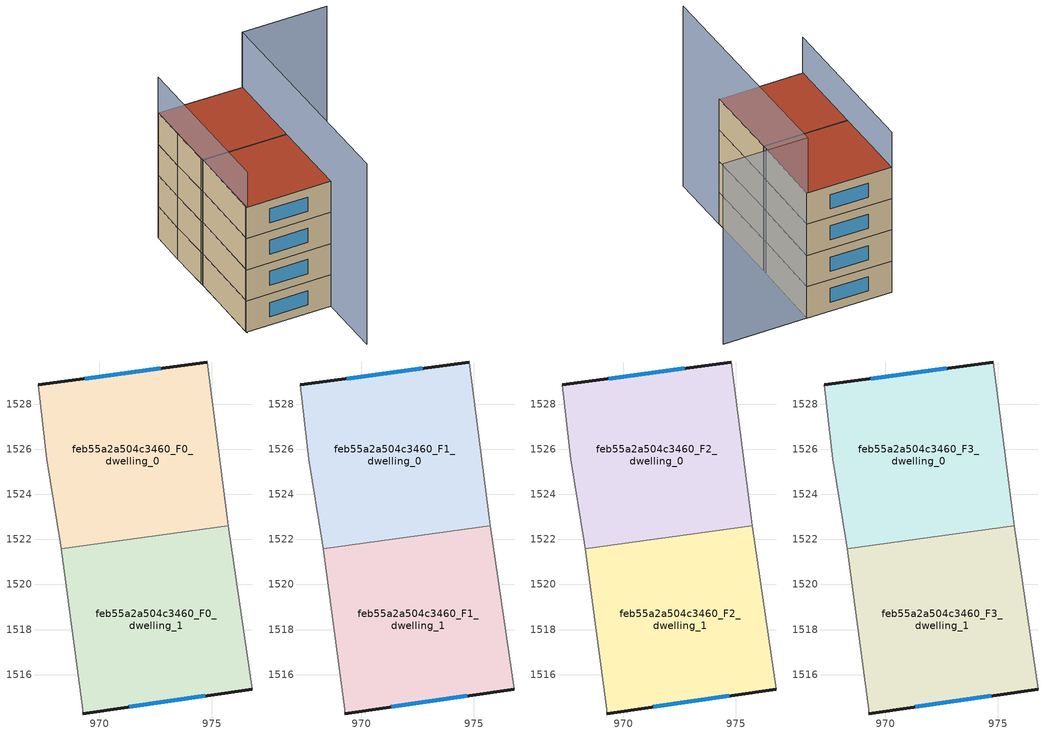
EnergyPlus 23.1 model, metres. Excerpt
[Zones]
feb55a2a504c3460_F0_dwelling_0
 floor ground (EU_floor_Construction): 974.78,1529.87 975.68,1522.96 975.73,1522.62 968.31,1521.6 968.27,1521.87 967.67,1525.57 967.28,1528.87 z0
 wall outside (EU_wall_Construction): 974.78,1529.87 967.28,1528.87 z0:3
 wall adiabatic (EU_wall_Construction): 967.28,1528.87 967.67,1525.57 968.27,1521.87 968.31,1521.6 / 975.73,1522.62 975.68,1522.96 974.78,1529.87 z0:3
 wall to feb55a2a504c3460_F0_dwelling_1 (EU_wall_Construction): 968.31,1521.6 975.73,1522.62 z0:3
 window (EU_Window_Construction): 972.72,1529.59 969.34,1529.14 z0.83:2.17
feb55a2a504c3460_F0_dwelling_1
 floor ground (EU_floor_Construction): 975.73,1522.62 976.78,1515.36 969.27,1514.26 969.27,1514.46 968.31,1521.6 z0
 wall outside (EU_wall_Construction): 969.27,1514.26 976.78,1515.36 z0:3
 wall adiabatic (EU_wall_Construction): 968.31,1521.6 969.27,1514.46 969.27,1514.26 / 976.78,1515.36 975.73,1522.62 z0:3
 window (EU_Window_Construction): 971.34,1514.56 974.71,1515.05 z0.83:2.17
feb55a2a504c3460_F1_dwelling_0
 floor to feb55a2a504c3460_F0_dwelling_0 (EU_floor_Construction): 974.78,1529.87 975.68,1522.96 975.73,1522.62 968.31,1521.6 968.27,1521.87 967.67,1525.57 967.27,1528.87 z3
 wall outside (EU_wall_Construction): 974.78,1529.87 967.28,1528.87 z3:6
 wall adiabatic (EU_wall_Construction): 967.28,1528.87 967.67,1525.57 968.27,1521.87 968.31,1521.6 / 975.73,1522.62 975.68,1522.96 974.78,1529.87 z3:6
 wall to feb55a2a504c3460_F1_dwelling_1 (EU_wall_Construction): 968.31,1521.6 975.73,1522.62 z3:6
 window (EU_Window_Construction): 972.72,1529.59 969.34,1529.14 z3.83:5.17
feb55a2a504c3460_F1_dwelling_1
 floor to feb55a2a504c3460_F0_dwelling_1 (EU_floor_Construction): 975.73,1522.62 976.78,1515.36 969.27,1514.26 969.27,1514.46 968.31,1521.6 z3
 wall outside (EU_wall_Construction): 969.27,1514.26 976.78,1515.36 z3:6
 wall adiabatic (EU_wall_Construction): 968.31,1521.6 969.27,1514.46 969.27,1514.26 / 976.78,1515.36 975.73,1522.62 z3:6
 window (EU_Window_Construction): 971.34,1514.56 974.71,1515.05 z3.83:5.17
feb55a2a504c3460_F2_dwelling_0
 floor to feb55a2a504c3460_F1_dwelling_0 (EU_floor_Construction): 974.78,1529.87 975.68,1522.96 975.73,1522.62 968.31,1521.6 968.27,1521.87 967.67,1525.57 967.27,1528.87 z6
 wall outside (EU_wall_Construction): 974.78,1529.87 967.28,1528.87 z6:9
 wall adiabatic (EU_wall_Construction): 967.28,1528.87 967.67,1525.57 968.27,1521.87 968.31,1521.6 / 975.73,1522.62 975.68,1522.96 974.78,1529.87 z6:9
 wall to feb55a2a504c3460_F2_dwelling_1 (EU_wall_Construction): 968.31,1521.6 975.73,1522.62 z6:9
 window (EU_Window_Construction): 972.72,1529.59 969.34,1529.14 z6.83:8.17
feb55a2a504c3460_F2_dwelling_1
 floor to feb55a2a504c3460_F1_dwelling_1 (EU_floor_Construction): 975.73,1522.62 976.78,1515.36 969.27,1514.26 969.27,1514.46 968.31,1521.6 z6
 wall outside (EU_wall_Construction): 969.27,1514.26 976.78,1515.36 z6:9
 wall adiabatic (EU_wall_Construction): 968.31,1521.6 969.27,1514.46 969.27,1514.26 / 976.78,1515.36 975.73,1522.62 z6:9
 window (EU_Window_Construction): 971.34,1514.56 974.71,1515.05 z6.83:8.17
feb55a2a504c3460_F3_dwelling_0
 floor to feb55a2a504c3460_F2_dwelling_0 (EU_floor_Construction): 974.78,1529.87 975.68,1522.96 975.73,1522.62 968.31,1521.6 968.27,1521.87 967.67,1525.57 967.27,1528.87 z9
 wall outside (EU_wall_Construction): 974.78,1529.87 967.28,1528.87 z9:12
 wall adiabatic (EU_wall_Construction): 967.28,1528.87 967.67,1525.57 968.27,1521.87 968.31,1521.6 / 975.73,1522.62 975.68,1522.96 974.78,1529.87 z9:12
 wall to feb55a2a504c3460_F3_dwelling_1 (EU_wall_Construction): 968.31,1521.6 975.73,1522.62 z9:12
 window (EU_Window_Construction): 972.72,1529.59 969.34,1529.14 z9.83:11.17
 roof outside (EU_roof_Construction): 975.73,1522.62 975.68,1522.96 974.78,1529.87 967.28,1528.87 967.67,1525.57 968.27,1521.87 968.31,1521.6 z12
feb55a2a504c3460_F3_dwelling_1
 floor to feb55a2a504c3460_F2_dwelling_1 (EU_floor_Construction): 975.73,1522.62 976.78,1515.36 969.27,1514.26 969.27,1514.46 968.31,1521.6 z9
 wall outside (EU_wall_Construction): 969.27,1514.26 976.78,1515.36 z9:12
 wall adiabatic (EU_wall_Construction): 968.31,1521.6 969.27,1514.46 969.27,1514.26 / 976.78,1515.36 975.73,1522.62 z9:12
 window (EU_Window_Construction): 971.34,1514.56 974.71,1515.05 z9.83:11.17
 roof outside (EU_roof_Construction): 976.78,1515.36 975.73,1522.62 968.31,1521.6 969.27,1514.46 969.27,1514.26 z12
shading: 977.62,1509.49 974.69,1529.85 / 974.69,1529.85 982.18,1530.93 z0:17.3; 967.29,1528.87 969.34,1514.23 z0:15.4
[Building]
EU S2 Campaign: North Axis=0; Terrain=City; Solar Distribution=FullExterior
[Site:Location]
Lyon-Bron: Latitude=45.75; Longitude=5; Time Zone=1; Elevation=198
[SizingPeriod:WeatherFileDays]
AnnualSizingPeriod: Begin Month=1; Begin Day of Month=1; End Month=12; End Day of Month=31; Day of Week for Start Day=Monday; Use Weather File Daylight Saving Period=No; Use Weather File Rain and Snow Indicators=No
[MATERIAL]
EU_InternalMass_Material: Roughness=MediumRough; Thickness=0.1; Conductivity=1; Density=1800; Specific Heat=900; Thermal Absorptance=0.9; Solar Absorptance=0.7; Visible Absorptance=0.7
[MATERIAL:NOMASS] Roughness=MediumRough; Thermal Absorptance=0.9; Solar Absorptance=0.7; Visible Absorptance=0.7
Name | Thermal Resistance
EU_wall_NoMass | 0.87146
EU_roof_NoMass | 0.842276
EU_floor_NoMass | 0.496999
[WINDOWMATERIAL:SIMPLEGLAZINGSYSTEM]
EU_Window_SimpleGlazing: UFactor=2.2525; Solar Heat Gain Coefficient=0.76; Visible Transmittance=0.76
[CONSTRUCTION]
EU_wall_Construction: EU_wall_NoMass
EU_roof_Construction: EU_roof_NoMass
EU_floor_Construction: EU_floor_NoMass
EU_Window_Construction: EU_Window_SimpleGlazing
EU_InternalMass_Construction: EU_InternalMass_Material
[ZONE] Type=1; Multiplier=1; Ceiling Height=autocalculate; Floor Area=autocalculate; Part of Total Floor Area=Yes
Name | Volume
feb55a2a504c3460_F0_dwelling_0 | 166.271
feb55a2a504c3460_F1_dwelling_0; feb55a2a504c3460_F2_dwelling_0; feb55a2a504c3460_F3_dwelling_0 | 166.273
feb55a2a504c3460_F0_dwelling_1; feb55a2a504c3460_F1_dwelling_1; feb55a2a504c3460_F2_dwelling_1; feb55a2a504c3460_F3_dwelling_1 | 166.291
[INTERNALMASS] Construction=EU_InternalMass_Construction
Name | Zone or ZoneList | Surface Area
feb55a2a504c3460_F0_dwelling_0_EU_InternalMass | feb55a2a504c3460_F0_dwelling_0 | 55.4241
feb55a2a504c3460_F0_dwelling_1_EU_InternalMass | feb55a2a504c3460_F0_dwelling_1 | 55.43
feb55a2a504c3460_F1_dwelling_0_EU_InternalMass | feb55a2a504c3460_F1_dwelling_0 | 55.4241
feb55a2a504c3460_F1_dwelling_1_EU_InternalMass | feb55a2a504c3460_F1_dwelling_1 | 55.43
feb55a2a504c3460_F2_dwelling_0_EU_InternalMass | feb55a2a504c3460_F2_dwelling_0 | 55.4241
feb55a2a504c3460_F2_dwelling_1_EU_InternalMass | feb55a2a504c3460_F2_dwelling_1 | 55.43
feb55a2a504c3460_F3_dwelling_0_EU_InternalMass | feb55a2a504c3460_F3_dwelling_0 | 55.4241
feb55a2a504c3460_F3_dwelling_1_EU_InternalMass | feb55a2a504c3460_F3_dwelling_1 | 55.43
[OTHEREQUIPMENT] Fuel Type=Electricity; Design Level Calculation Method=Watts/Area; Power per Zone Floor Area=1; Fraction Latent=0; Fraction Radiant=0; Fraction Lost=0; Carbon Dioxide Generation Rate=0; EndUse Subcategory=EU_Step8_InternalGains
Name | Zone or ZoneList or Space or SpaceList | Schedule
EU_Step8_InternalGain_feb55a2a504c3460_F0_dwelling_0_f000 | feb55a2a504c3460_F0_dwelling_0 | EU_Step8_GainSchedule_feb55a2a504c3460_F0_dwelling_0_f000
EU_Step8_InternalGain_feb55a2a504c3460_F0_dwelling_1_f000 | feb55a2a504c3460_F0_dwelling_1 | EU_Step8_GainSchedule_feb55a2a504c3460_F0_dwelling_1_f000
EU_Step8_InternalGain_feb55a2a504c3460_F1_dwelling_0_f000 | feb55a2a504c3460_F1_dwelling_0 | EU_Step8_GainSchedule_feb55a2a504c3460_F1_dwelling_0_f000
EU_Step8_InternalGain_feb55a2a504c3460_F1_dwelling_1_f000 | feb55a2a504c3460_F1_dwelling_1 | EU_Step8_GainSchedule_feb55a2a504c3460_F1_dwelling_1_f000
EU_Step8_InternalGain_feb55a2a504c3460_F2_dwelling_0_f000 | feb55a2a504c3460_F2_dwelling_0 | EU_Step8_GainSchedule_feb55a2a504c3460_F2_dwelling_0_f000
EU_Step8_InternalGain_feb55a2a504c3460_F2_dwelling_1_f000 | feb55a2a504c3460_F2_dwelling_1 | EU_Step8_GainSchedule_feb55a2a504c3460_F2_dwelling_1_f000
EU_Step8_InternalGain_feb55a2a504c3460_F3_dwelling_0_f000 | feb55a2a504c3460_F3_dwelling_0 | EU_Step8_GainSchedule_feb55a2a504c3460_F3_dwelling_0_f000
EU_Step8_InternalGain_feb55a2a504c3460_F3_dwelling_1_f000 | feb55a2a504c3460_F3_dwelling_1 | EU_Step8_GainSchedule_feb55a2a504c3460_F3_dwelling_1_f000
[ZONEVENTILATION:DESIGNFLOWRATE] Schedule=EU_AlwaysOn; Design Flow Rate Calculation Method=AirChanges/Hour; Air Changes per Hour=0.425; Ventilation Type=Natural; Fan Pressure Rise=0; Fan Total Efficiency=1; Constant Term Coefficient=1; Temperature Term Coefficient=0; Velocity Term Coefficient=0; Velocity Squared Term Coefficient=0; Minimum Indoor Temperature=-100; Maximum Indoor Temperature=100; Delta Temperature=-100; Minimum Outdoor Temperature=-100; Maximum Outdoor Temperature=100; Maximum Wind Speed=40
Name | Zone or ZoneList or Space or SpaceList
EU_ConstantAir_feb55a2a504c3460_F0_dwelling_0 | feb55a2a504c3460_F0_dwelling_0
EU_ConstantAir_feb55a2a504c3460_F0_dwelling_1 | feb55a2a504c3460_F0_dwelling_1
EU_ConstantAir_feb55a2a504c3460_F1_dwelling_0 | feb55a2a504c3460_F1_dwelling_0
EU_ConstantAir_feb55a2a504c3460_F1_dwelling_1 | feb55a2a504c3460_F1_dwelling_1
EU_ConstantAir_feb55a2a504c3460_F2_dwelling_0 | feb55a2a504c3460_F2_dwelling_0
EU_ConstantAir_feb55a2a504c3460_F2_dwelling_1 | feb55a2a504c3460_F2_dwelling_1
EU_ConstantAir_feb55a2a504c3460_F3_dwelling_0 | feb55a2a504c3460_F3_dwelling_0
EU_ConstantAir_feb55a2a504c3460_F3_dwelling_1 | feb55a2a504c3460_F3_dwelling_1
[HVACTEMPLATE:THERMOSTAT] Constant Heating Setpoint=20; Constant Cooling Setpoint=50
EU_HeatOnly_feb55a2a504c3460_F0_dwelling_0; EU_HeatOnly_feb55a2a504c3460_F0_dwelling_1; EU_HeatOnly_feb55a2a504c3460_F1_dwelling_0; EU_HeatOnly_feb55a2a504c3460_F1_dwelling_1; EU_HeatOnly_feb55a2a504c3460_F2_dwelling_0; EU_HeatOnly_feb55a2a504c3460_F2_dwelling_1; EU_HeatOnly_feb55a2a504c3460_F3_dwelling_0; EU_HeatOnly_feb55a2a504c3460_F3_dwelling_1
[HVACTEMPLATE:ZONE:IDEALLOADSAIRSYSTEM] System Availability Schedule=EU_AlwaysOn; Maximum Heating Supply Air Temperature=50; Minimum Cooling Supply Air Temperature=13; Maximum Heating Supply Air Humidity Ratio=0.0156; Minimum Cooling Supply Air Humidity Ratio=0.0077; Heating Limit=NoLimit; Cooling Limit=NoLimit; Heating Availability Schedule=EU_AlwaysOn; Cooling Availability Schedule=EU_CoolingOff; Dehumidification Control Type=ConstantSensibleHeatRatio; Cooling Sensible Heat Ratio=0.7; Dehumidification Setpoint=60; Humidification Control Type=None; Humidification Setpoint=30; Outdoor Air Method=None; Outdoor Air Flow Rate per Person=0.00944; Outdoor Air Flow Rate per Zone Floor Area=0; Outdoor Air Flow Rate per Zone=0; Demand Controlled Ventilation Type=None; Outdoor Air Economizer Type=NoEconomizer; Heat Recovery Type=None; Sensible Heat Recovery Effectiveness=0.7; Latent Heat Recovery Effectiveness=0.65
Name | Template Thermostat
feb55a2a504c3460_F0_dwelling_0 | EU_HeatOnly_feb55a2a504c3460_F0_dwelling_0
feb55a2a504c3460_F0_dwelling_1 | EU_HeatOnly_feb55a2a504c3460_F0_dwelling_1
feb55a2a504c3460_F1_dwelling_0 | EU_HeatOnly_feb55a2a504c3460_F1_dwelling_0
feb55a2a504c3460_F1_dwelling_1 | EU_HeatOnly_feb55a2a504c3460_F1_dwelling_1
feb55a2a504c3460_F2_dwelling_0 | EU_HeatOnly_feb55a2a504c3460_F2_dwelling_0
feb55a2a504c3460_F2_dwelling_1 | EU_HeatOnly_feb55a2a504c3460_F2_dwelling_1
feb55a2a504c3460_F3_dwelling_0 | EU_HeatOnly_feb55a2a504c3460_F3_dwelling_0
feb55a2a504c3460_F3_dwelling_1 | EU_HeatOnly_feb55a2a504c3460_F3_dwelling_1
[SIZING:ZONE] Zone Cooling Design Supply Air Temperature Input Method=SupplyAirTemperature; Zone Cooling Design Supply Air Temperature=13; Zone Heating Design Supply Air Temperature Input Method=SupplyAirTemperature; Zone Heating Design Supply Air Temperature=50; Zone Cooling Design Supply Air Humidity Ratio=0.008; Zone Heating Design Supply Air Humidity Ratio=0.008; Cooling Design Air Flow Method=DesignDay; Cooling Design Air Flow Rate=0; Cooling Minimum Air Flow per Zone Floor Area=0.000762; Cooling Minimum Air Flow=0; Cooling Minimum Air Flow Fraction=0.2; Heating Design Air Flow Method=DesignDay; Heating Design Air Flow Rate=0; Heating Maximum Air Flow per Zone Floor Area=0.002032; Heating Maximum Air Flow=0.141576; Heating Maximum Air Flow Fraction=0.3; Account for Dedicated Outdoor Air System=No; Dedicated Outdoor Air System Control Strategy=NeutralSupplyAir; Dedicated Outdoor Air Low Setpoint Temperature for Design=autosize; Dedicated Outdoor Air High Setpoint Temperature for Design=autosize; Zone Load Sizing Method=Sensible Load Only No Latent Load; Zone Latent Cooling Design Supply Air Humidity Ratio Input Method=HumidityRatioDifference; Zone Cooling Design Supply Air Humidity Ratio Difference=0.005; Zone Latent Heating Design Supply Air Humidity Ratio Input Method=HumidityRatioDifference; Zone Humidification Design Supply Air Humidity Ratio Difference=0.005
feb55a2a504c3460_F0_dwelling_0; feb55a2a504c3460_F0_dwelling_1; feb55a2a504c3460_F1_dwelling_0; feb55a2a504c3460_F1_dwelling_1; feb55a2a504c3460_F2_dwelling_0; feb55a2a504c3460_F2_dwelling_1; feb55a2a504c3460_F3_dwelling_0; feb55a2a504c3460_F3_dwelling_1
[SCHEDULE:CONSTANT]
Name | Hourly Value
EU_AlwaysOn | 1
EU_CoolingOff | 0
[SCHEDULE:FILE] Column Number=1; Rows to Skip at Top=0; Number of Hours of Data=8760; Column Separator=Comma; Interpolate to Timestep=No; Minutes per Item=60; Adjust Schedule for Daylight Savings=Yes
Name | File
EU_Step8_GainSchedule_feb55a2a504c3460_F0_dwelling_0_f000 | ../../schedules/feb55a2a504c3460/feb55a2a504c3460_F0_dwelling_0_f000_gain.csv
EU_Step8_GainSchedule_feb55a2a504c3460_F0_dwelling_1_f000 | ../../schedules/feb55a2a504c3460/feb55a2a504c3460_F0_dwelling_1_f000_gain.csv
EU_Step8_GainSchedule_feb55a2a504c3460_F1_dwelling_0_f000 | ../../schedules/feb55a2a504c3460/feb55a2a504c3460_F1_dwelling_0_f000_gain.csv
EU_Step8_GainSchedule_feb55a2a504c3460_F1_dwelling_1_f000 | ../../schedules/feb55a2a504c3460/feb55a2a504c3460_F1_dwelling_1_f000_gain.csv
EU_Step8_GainSchedule_feb55a2a504c3460_F2_dwelling_0_f000 | ../../schedules/feb55a2a504c3460/feb55a2a504c3460_F2_dwelling_0_f000_gain.csv
EU_Step8_GainSchedule_feb55a2a504c3460_F2_dwelling_1_f000 | ../../schedules/feb55a2a504c3460/feb55a2a504c3460_F2_dwelling_1_f000_gain.csv
EU_Step8_GainSchedule_feb55a2a504c3460_F3_dwelling_0_f000 | ../../schedules/feb55a2a504c3460/feb55a2a504c3460_F3_dwelling_0_f000_gain.csv
EU_Step8_GainSchedule_feb55a2a504c3460_F3_dwelling_1_f000 | ../../schedules/feb55a2a504c3460/feb55a2a504c3460_F3_dwelling_1_f000_gain.csv
